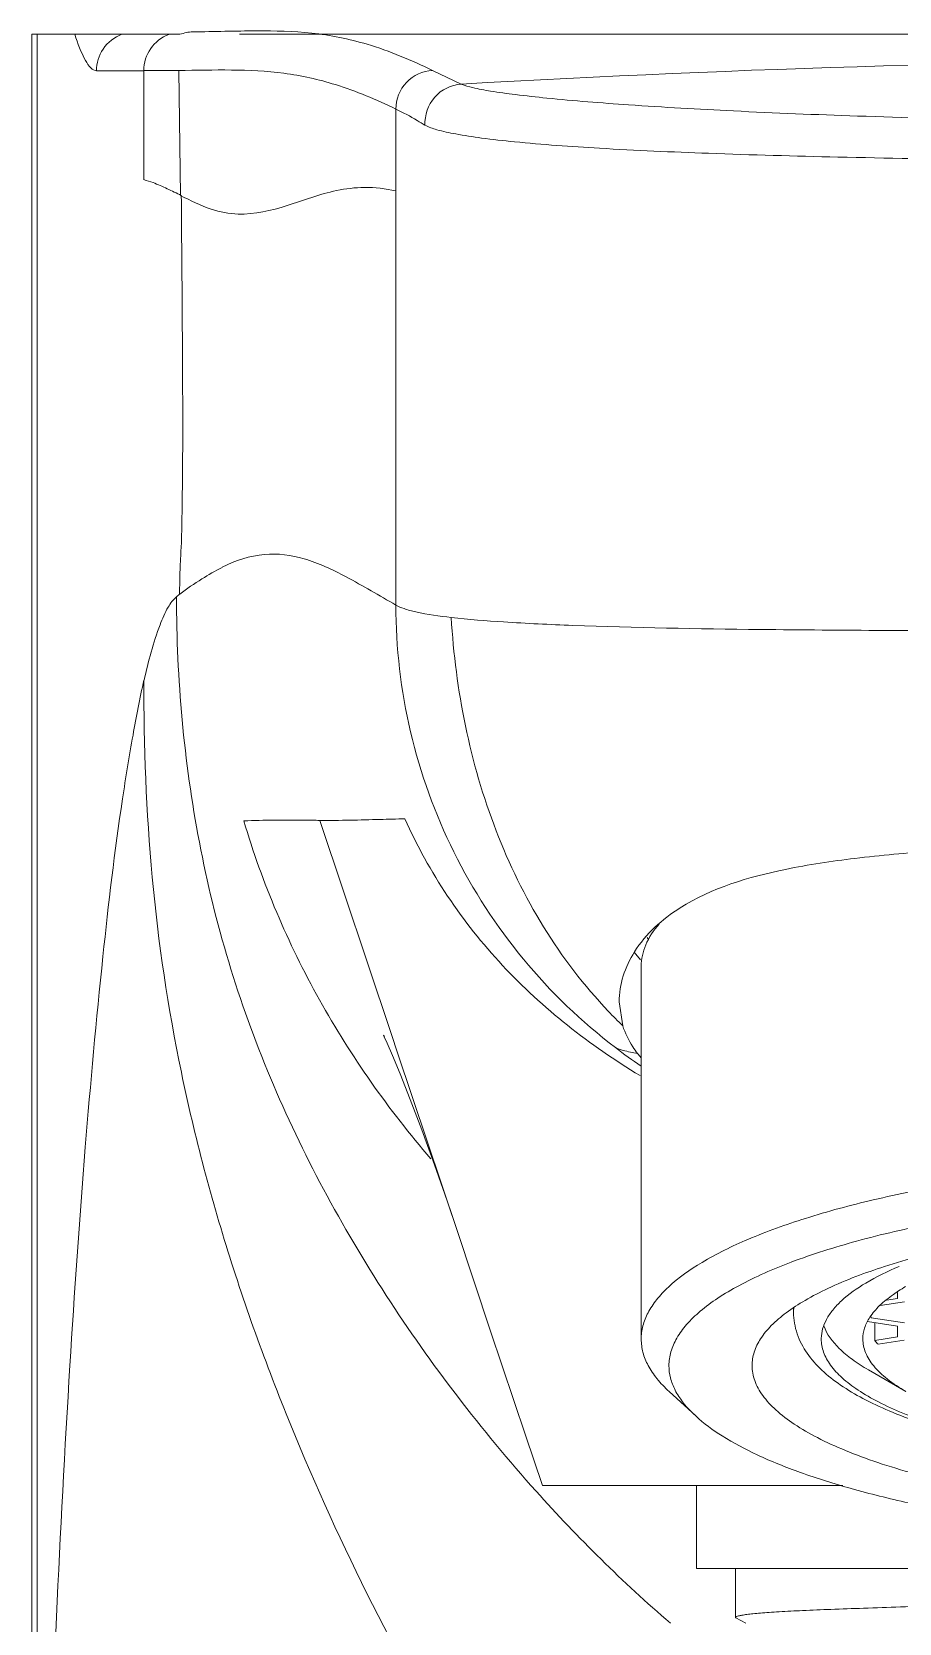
# Model space of a CAD drawing. Header units: millimetres. Extents: x 1334 to 1928, y -1757 to -1337.
# Drawn here: x 1672.55 to 1688.21, y -1538.83 to -1510.11 of the extents above; entities that cross this region are included whole.
import ezdxf

# ---------------------------------------------------------------- set-up
doc = ezdxf.new("R2010")
doc.units = ezdxf.units.MM
doc.header["$LTSCALE"] = 0.1
doc.layers.get('0').update_dxf_attribs({"lineweight": 13})

msp = doc.modelspace()

# ---------------------------------------------------------------- linework, layer by layer
at = {"color": 7, "linetype": 'Continuous'}
for p, q in [((1672.552, -1510.158), (1672.552, -1610.111)), ((1672.552, -1510.158), (1675.226, -1510.158)), ((1672.651, -1553.473), (1672.651, -1510.158)), ((1693.052, -1510.158), (1676.298, -1510.158)), ((1673.72, -1510.815), (1674.574, -1510.814)), ((1674.574, -1510.813), (1675.204, -1510.811)), ((1674.574, -1510.814), (1674.574, -1512.781)), ((1675.237, -1513.067), (1675.204, -1510.811)), ((1679.782, -1510.808), (1680.304, -1511.057)), ((1679.123, -1511.506), (1679.123, -1520.459)), ((1675.162, -1520.313), (1675.22, -1520.264)), ((1679.044, -1528.212), (1677.749, -1524.345)), ((1683.422, -1526.726), (1683.537, -1526.861)), ((1683.552, -1526.977), (1683.552, -1533.706)), ((1683.218, -1528.051), (1683.152, -1527.619)), ((1679.154, -1528.542), (1679.044, -1528.212)), ((1680.222, -1531.732), (1679.154, -1528.542)), ((1688.175, -1532.868), (1688.175, -1532.974)), ((1686.302, -1533.225), (1686.302, -1533.159)), ((1687.868, -1533.103), (1688.302, -1533.034)), ((1688.175, -1532.974), (1687.979, -1533.005)), ((1687.638, -1533.391), (1688.175, -1533.476)), ((1687.702, -1533.321), (1687.702, -1533.304)), ((1688.302, -1533.416), (1687.702, -1533.321)), ((1687.766, -1533.732), (1687.766, -1533.411)), ((1688.175, -1533.667), (1687.766, -1533.732)), ((1687.83, -1533.801), (1688.301, -1533.726)), ((1688.175, -1533.476), (1688.175, -1533.667)), ((1688.33, -1534.654), (1687.653, -1534.263)), ((1684.535, -1535.095), (1684.056, -1534.654)), ((1681.768, -1536.351), (1687.189, -1536.351)), ((1684.552, -1536.351), (1684.552, -1537.851)), ((1706.552, -1537.851), (1684.552, -1537.851)), ((1706.552, -1537.851), (1684.552, -1537.851)), ((1685.252, -1537.851), (1685.252, -1538.73)), ((1685.261, -1538.74), (1685.252, -1538.73)), ((1685.261, -1538.74), (1685.443, -1538.835))]:
    msp.add_line(p, q, dxfattribs=at)
for points in [[(1678.915, -1528.255), (1678.9, -1528.225), (1678.913, -1528.252), (1678.966, -1528.369), (1679.062, -1528.589), (1679.198, -1528.917), (1679.382, -1529.382), (1679.59, -1529.93), (1679.82, -1530.563), (1680.047, -1531.213), (1680.227, -1531.747)], [(1680.222, -1531.732), (1680.833, -1533.564), (1681.462, -1535.441), (1681.768, -1536.351)]]:
    msp.add_lwpolyline(points, dxfattribs=at)
for centre, radius, start, end in [((1675.274, -1510.813), 0.7, 110.7738, 180.0606), ((1695.551, -1776.033), 265.414, 89.99988, 93.29335), ((1684.786, -1525.907), 1.254, 206.2095, 208.0499), ((1689.277, -1521.773), 8.725, 223.6272, 226.0144), ((1689.211, -1520.411), 10.104, 232.6807, 235.9288), ((1685.04, -1527.348), 1.965, 217.7572, 220.563), ((1689.681, -1535.145), 2.742, 122.732, 125.0856), ((1689.929, -1535.529), 3.2, 120.1014, 122.7541), ((1687.009, -1533.225), 0.707, 173.5519, 179.0617), ((1687.005, -1533.225), 0.703, 179.0726, 180), ((1687.467, -1533.706), 0.665, 179.0726, 180), ((1688.805, -1532.841), 1.369, 220.6344, 224.5484)]:
    msp.add_arc(centre, radius, start, end, dxfattribs=at)
for points, knots in [([(1673.72, -1510.815), (1673.683, -1510.815), (1673.597, -1510.759), (1673.46, -1510.536), (1673.381, -1510.32), (1673.328, -1510.158)], [0, 0, 0, 0, 0.140227, 0.351673, 1, 1, 1, 1]), ([(1673.72, -1510.815), (1673.72, -1510.679), (1673.805, -1510.393), (1674.042, -1510.208), (1674.176, -1510.158)], [0, 0, 0, 0, 0.488338, 1, 1, 1, 1]), ([(1675.458, -1510.113), (1675.842, -1510.109), (1676.557, -1510.088), (1677.615, -1510.105), (1678.695, -1510.325), (1679.402, -1510.624), (1679.782, -1510.808)], [0, 0, 0, 0, 0.259729, 0.483981, 0.714416, 1, 1, 1, 1]), ([(1679.123, -1511.506), (1678.77, -1511.336), (1678.114, -1511.058), (1676.795, -1510.763), (1675.837, -1510.805), (1675.204, -1510.81)], [0, 0, 0, 0, 0.291893, 0.528734, 1, 1, 1, 1]), ([(1679.782, -1510.808), (1679.61, -1510.818), (1679.262, -1510.977), (1679.124, -1511.334), (1679.123, -1511.506)], [0, 0, 0, 0, 0.499608, 1, 1, 1, 1]), ([(1680.304, -1511.057), (1680.126, -1511.068), (1679.766, -1511.24), (1679.639, -1511.619), (1679.649, -1511.797)], [0, 0, 0, 0, 0.4994, 1, 1, 1, 1]), ([(1680.304, -1511.057), (1680.369, -1511.086), (1680.546, -1511.132), (1680.872, -1511.192), (1681.321, -1511.253), (1682.15, -1511.343), (1683.462, -1511.446), (1685.331, -1511.552), (1687.553, -1511.641), (1690.051, -1511.709), (1692.75, -1511.751), (1694.604, -1511.76), (1695.552, -1511.76)], [0, 0, 0, 0, 0.013934, 0.035669, 0.065211, 0.102706, 0.199502, 0.323419, 0.470151, 0.636056, 0.813951, 1, 1, 1, 1]), ([(1679.649, -1511.797), (1679.601, -1511.77), (1679.431, -1511.664), (1679.255, -1511.569), (1679.123, -1511.506)], [0, 0, 0, 0, 0.271326, 1, 1, 1, 1]), ([(1695.552, -1512.456), (1694.563, -1512.456), (1692.628, -1512.449), (1689.812, -1512.424), (1687.206, -1512.38), (1684.889, -1512.316), (1682.941, -1512.23), (1681.575, -1512.134), (1680.71, -1512.038), (1680.242, -1511.968), (1679.9, -1511.895), (1679.715, -1511.835), (1679.649, -1511.797)], [0, 0, 0, 0, 0.186088, 0.364027, 0.529912, 0.676486, 0.800129, 0.896682, 0.934139, 0.963736, 0.985657, 1, 1, 1, 1]), ([(1674.57, -1512.781), (1674.628, -1512.797), (1674.773, -1512.842), (1674.997, -1512.944), (1675.166, -1513.025), (1675.25, -1513.067)], [0, 0, 0, 0, 0.241321, 0.616842, 1, 1, 1, 1]), ([(1675.22, -1520.264), (1675.22, -1520.115), (1675.223, -1519.835), (1675.258, -1519.267), (1675.268, -1518.543), (1675.277, -1517.643), (1675.275, -1516.423), (1675.265, -1514.897), (1675.255, -1513.677), (1675.25, -1513.067)], [0, 0, 0, 0, 0.062093, 0.116445, 0.237329, 0.363846, 0.491345, 0.745938, 1, 1, 1, 1]), ([(1675.237, -1513.067), (1675.417, -1513.157), (1675.744, -1513.327), (1676.41, -1513.453), (1677.18, -1513.261), (1677.906, -1512.981), (1678.577, -1512.901), (1678.938, -1512.942), (1679.123, -1512.984)], [0, 0, 0, 0, 0.150292, 0.274306, 0.498127, 0.731257, 0.857537, 1, 1, 1, 1]), ([(1679.123, -1520.46), (1678.825, -1520.287), (1678.292, -1519.971), (1677.515, -1519.595), (1676.72, -1519.487), (1676.225, -1519.658), (1675.986, -1519.777)], [0, 0, 0, 0, 0.306152, 0.550357, 0.762851, 1, 1, 1, 1]), ([(1675.986, -1519.779), (1675.86, -1519.841), (1675.603, -1519.998), (1675.347, -1520.16), (1675.222, -1520.262)], [0, 0, 0, 0, 0.464973, 1, 1, 1, 1]), ([(1675.162, -1520.313), (1675.101, -1520.362), (1674.985, -1520.526), (1674.771, -1521.025), (1674.656, -1521.478), (1674.579, -1521.817)], [0, 0, 0, 0, 0.145531, 0.360471, 1, 1, 1, 1]), ([(1675.163, -1520.31), (1675.164, -1521.792), (1675.364, -1524.025), (1676.067, -1526.911), (1677.078, -1529.705), (1678.852, -1532.985), (1680.663, -1535.349), (1681.654, -1536.453)], [0, 0, 0, 0, 0.24989, 0.374963, 0.50004, 0.749981, 1, 1, 1, 1]), ([(1679.123, -1520.459), (1679.123, -1521.227), (1679.301, -1522.769), (1680.091, -1524.955), (1681.355, -1526.905), (1682.475, -1527.981), (1683.086, -1528.446)], [0, 0, 0, 0, 0.250007, 0.499988, 0.749972, 1, 1, 1, 1]), ([(1680.122, -1520.683), (1679.909, -1520.658), (1679.621, -1520.62), (1679.289, -1520.535), (1679.169, -1520.486), (1679.123, -1520.459)], [0, 0, 0, 0, 0.626213, 0.843039, 1, 1, 1, 1]), ([(1680.122, -1520.683), (1680.2, -1521.992), (1680.588, -1523.952), (1681.732, -1526.297), (1682.519, -1527.329), (1682.961, -1527.793)], [0, 0, 0, 0, 0.504792, 0.753378, 1, 1, 1, 1]), ([(1695.552, -1520.926), (1693.76, -1520.926), (1690.477, -1520.928), (1686.064, -1520.912), (1683.027, -1520.863), (1681.167, -1520.776), (1680.436, -1520.719), (1680.122, -1520.683)], [0, 0, 0, 0, 0.348201, 0.63822, 0.857612, 0.938535, 1, 1, 1, 1]), ([(1674.574, -1521.816), (1674.5, -1522.144), (1674.365, -1522.857), (1674.092, -1524.515), (1673.801, -1526.995), (1673.491, -1530.405), (1673.113, -1535.89), (1672.765, -1543.634), (1672.661, -1550.068), (1672.651, -1553.473)], [0, 0, 0, 0, 0.031739, 0.068526, 0.158767, 0.267607, 0.392089, 0.678244, 1, 1, 1, 1]), ([(1683.652, -1546.118), (1682.567, -1544.811), (1680.191, -1541.485), (1677.767, -1536.8), (1676.104, -1532.352), (1675.185, -1528.906), (1674.66, -1525.378), (1674.573, -1523.003), (1674.574, -1521.817)], [0.0709717, 0.0709717, 0.0709717, 0.0709717, 0.2498227, 0.4997475, 0.6248114, 0.7498678, 0.8749253, 1, 1, 1, 1]), ([(1679.753, -1530.454), (1678.993, -1529.567), (1677.635, -1527.645), (1676.711, -1525.476), (1676.379, -1524.355)], [0, 0, 0, 0, 0.500037, 1, 1, 1, 1]), ([(1677.749, -1524.345), (1677.659, -1524.344), (1677.203, -1524.339), (1676.746, -1524.338), (1676.38, -1524.355)], [0, 0, 0, 0, 0.196663, 1, 1, 1, 1]), ([(1679.287, -1524.318), (1679.137, -1524.321), (1678.625, -1524.333), (1678.112, -1524.35), (1677.749, -1524.345)], [0, 0, 0, 0, 0.292129, 1, 1, 1, 1]), ([(1679.287, -1524.319), (1679.718, -1525.285), (1680.927, -1527.082), (1682.623, -1528.403), (1683.53, -1528.951)], [0, 0, 0, 0, 0.499586, 1, 1, 1, 1]), ([(1684.252, -1525.926), (1684.824, -1525.564), (1685.908, -1525.243), (1687.457, -1525.012), (1689.422, -1524.839), (1692.137, -1524.718), (1694.381, -1524.662), (1695.552, -1524.662)], [0, 0, 0, 0, 0.17727, 0.287773, 0.411922, 0.693241, 1, 1, 1, 1]), ([(1683.152, -1527.622), (1683.152, -1527.307), (1683.391, -1526.607), (1683.93, -1526.129), (1684.252, -1525.926)], [0, 0, 0, 0, 0.452606, 1, 1, 1, 1]), ([(1683.552, -1526.977), (1683.552, -1526.847), (1683.616, -1526.565), (1683.776, -1526.33), (1683.873, -1526.217)], [0, 0, 0, 0, 0.466208, 1, 1, 1, 1]), ([(1683.486, -1528.552), (1683.455, -1528.512), (1683.345, -1528.358), (1683.26, -1528.184), (1683.218, -1528.051)], [0, 0, 0, 0, 0.260759, 1, 1, 1, 1]), ([(1683.086, -1528.446), (1683.129, -1528.471), (1683.264, -1528.51), (1683.399, -1528.537), (1683.486, -1528.552)], [0, 0, 0, 0, 0.36188, 1, 1, 1, 1]), ([(1690.643, -1530.688), (1690.136, -1530.75), (1689.163, -1530.893), (1687.785, -1531.17), (1686.565, -1531.497), (1685.526, -1531.868), (1684.69, -1532.274), (1684.14, -1532.658), (1683.83, -1532.984), (1683.671, -1533.22), (1683.574, -1533.461), (1683.552, -1533.626), (1683.552, -1533.706)], [0, 0, 0, 0, 0.189648, 0.364392, 0.521256, 0.65785, 0.772661, 0.865536, 0.904421, 0.939027, 0.970403, 1, 1, 1, 1]), ([(1692.038, -1531.168), (1691.478, -1531.218), (1690.4, -1531.338), (1688.864, -1531.592), (1687.492, -1531.908), (1686.316, -1532.277), (1685.481, -1532.638), (1684.943, -1532.955), (1684.625, -1533.188), (1684.374, -1533.428), (1684.191, -1533.674), (1684.078, -1533.928), (1684.052, -1534.103), (1684.052, -1534.186)], [0, 0, 0, 0, 0.188317, 0.363488, 0.521784, 0.660084, 0.77619, 0.825649, 0.869447, 0.907909, 0.941681, 0.971848, 1, 1, 1, 1]), ([(1685.552, -1534.186), (1685.552, -1534.104), (1685.581, -1533.932), (1685.705, -1533.685), (1685.905, -1533.447), (1686.179, -1533.216), (1686.523, -1532.993), (1687.107, -1532.692), (1688.004, -1532.357), (1689.256, -1532.027), (1690.701, -1531.76), (1692.295, -1531.566), (1693.405, -1531.49), (1693.976, -1531.465)], [0, 0, 0, 0, 0.026566, 0.055485, 0.088527, 0.126807, 0.170913, 0.221081, 0.339381, 0.480106, 0.640026, 0.814941, 1, 1, 1, 1]), ([(1686.802, -1533.695), (1686.803, -1533.637), (1686.821, -1533.518), (1686.894, -1533.344), (1687.01, -1533.173), (1687.237, -1532.937), (1687.636, -1532.66), (1688.002, -1532.482), (1688.208, -1532.395)], [0, 0, 0, 0, 0.086433, 0.178286, 0.279657, 0.393496, 0.665, 1, 1, 1, 1]), ([(1687.68, -1533.313), (1687.73, -1533.237), (1687.861, -1533.086), (1688.017, -1532.962), (1688.104, -1532.901)], [0, 0, 0, 0, 0.459526, 1, 1, 1, 1]), ([(1686.302, -1533.225), (1686.302, -1533.357), (1686.348, -1533.621), (1686.536, -1533.976), (1686.81, -1534.284), (1687.156, -1534.552), (1687.566, -1534.795), (1688.231, -1535.104), (1689.224, -1535.433), (1690.585, -1535.739), (1692.127, -1535.965), (1693.796, -1536.105), (1695.531, -1536.153), (1697.267, -1536.107), (1698.939, -1535.969), (1700.484, -1535.745), (1701.85, -1535.441), (1702.848, -1535.114), (1703.517, -1534.806), (1703.93, -1534.564), (1704.279, -1534.297), (1704.556, -1533.991), (1704.75, -1533.639), (1704.8, -1533.375), (1704.802, -1533.244)], [0, 0, 0, 0, 0.019221, 0.038332, 0.058056, 0.079075, 0.102119, 0.127567, 0.186166, 0.254635, 0.33133, 0.413865, 0.499435, 0.585042, 0.667682, 0.744546, 0.813233, 0.872076, 0.897644, 0.920795, 0.941897, 0.961664, 0.980785, 1, 1, 1, 1]), ([(1686.846, -1533.468), (1686.903, -1533.622), (1687.072, -1533.843), (1687.367, -1534.086), (1687.552, -1534.204), (1687.653, -1534.263)], [0, 0, 0, 0, 0.429296, 0.695092, 1, 1, 1, 1]), ([(1687.552, -1533.706), (1687.552, -1533.639), (1687.576, -1533.499), (1687.64, -1533.374), (1687.68, -1533.313)], [0, 0, 0, 0, 0.478276, 1, 1, 1, 1]), ([(1683.552, -1533.706), (1683.552, -1533.787), (1683.575, -1533.954), (1683.674, -1534.198), (1683.837, -1534.436), (1683.977, -1534.582), (1684.056, -1534.654)], [0, 0, 0, 0, 0.219552, 0.452602, 0.710124, 1, 1, 1, 1]), ([(1704.302, -1533.717), (1704.301, -1533.797), (1704.266, -1533.966), (1704.127, -1534.205), (1703.907, -1534.435), (1703.61, -1534.655), (1703.238, -1534.866), (1702.794, -1535.066), (1702.28, -1535.254), (1701.478, -1535.494), (1700.338, -1535.743), (1698.841, -1535.957), (1697.218, -1536.089), (1695.533, -1536.133), (1693.848, -1536.087), (1692.227, -1535.953), (1690.733, -1535.737), (1689.598, -1535.487), (1688.799, -1535.246), (1688.289, -1535.058), (1687.847, -1534.857), (1687.478, -1534.645), (1687.185, -1534.425), (1686.969, -1534.195), (1686.834, -1533.955), (1686.802, -1533.786), (1686.802, -1533.706)], [0, 0, 0, 0, 0.012681, 0.026772, 0.043225, 0.062585, 0.085093, 0.110808, 0.139665, 0.171515, 0.243289, 0.323948, 0.410777, 0.500748, 0.590682, 0.677403, 0.757888, 0.829432, 0.861151, 0.889867, 0.915436, 0.937799, 0.957019, 0.973351, 0.987353, 1, 1, 1, 1]), ([(1688.33, -1534.654), (1688.213, -1534.587), (1688.004, -1534.45), (1687.751, -1534.215), (1687.591, -1533.968), (1687.552, -1533.789), (1687.552, -1533.706)], [0, 0, 0, 0, 0.317905, 0.583208, 0.804743, 1, 1, 1, 1]), ([(1684.052, -1534.186), (1684.052, -1534.261), (1684.072, -1534.414), (1684.128, -1534.557), (1684.163, -1534.627)], [0, 0, 0, 0, 0.486181, 1, 1, 1, 1]), ([(1705.552, -1534.186), (1705.552, -1534.278), (1705.515, -1534.472), (1705.36, -1534.746), (1705.113, -1535.009), (1704.777, -1535.262), (1704.354, -1535.504), (1703.848, -1535.733), (1703.263, -1535.948), (1702.348, -1536.224), (1701.047, -1536.51), (1699.336, -1536.757), (1697.481, -1536.909), (1695.552, -1536.96), (1693.623, -1536.909), (1691.768, -1536.757), (1690.056, -1536.51), (1688.756, -1536.224), (1687.84, -1535.948), (1687.256, -1535.733), (1686.75, -1535.504), (1686.327, -1535.262), (1685.991, -1535.009), (1685.744, -1534.746), (1685.589, -1534.472), (1685.552, -1534.278), (1685.552, -1534.186)], [0, 0, 0, 0, 0.012658, 0.026677, 0.043032, 0.062284, 0.084686, 0.110302, 0.139072, 0.170848, 0.242519, 0.323132, 0.409971, 0.5, 0.590028, 0.676867, 0.757481, 0.829151, 0.860927, 0.889697, 0.915313, 0.937716, 0.956968, 0.973323, 0.987342, 1, 1, 1, 1]), ([(1684.163, -1534.627), (1684.184, -1534.667), (1684.285, -1534.84), (1684.421, -1534.991), (1684.535, -1535.095)], [0, 0, 0, 0, 0.22837, 1, 1, 1, 1]), ([(1684.535, -1535.095), (1684.682, -1535.231), (1685.04, -1535.491), (1685.679, -1535.827), (1686.46, -1536.14), (1687.372, -1536.425), (1688.403, -1536.679), (1689.965, -1536.979), (1691.193, -1537.13), (1692.038, -1537.205)], [0, 0, 0, 0, 0.076015, 0.167296, 0.273969, 0.395379, 0.530363, 0.677376, 1, 1, 1, 1]), ([(1685.252, -1538.729), (1685.253, -1538.726), (1685.258, -1538.721), (1685.276, -1538.712), (1685.315, -1538.702), (1685.378, -1538.689), (1685.466, -1538.677), (1685.577, -1538.665), (1685.711, -1538.652), (1685.868, -1538.64), (1686.122, -1538.624), (1686.493, -1538.605), (1687.002, -1538.584), (1687.591, -1538.564), (1688.254, -1538.542), (1688.984, -1538.518), (1689.776, -1538.493), (1690.622, -1538.468), (1691.835, -1538.436), (1693.423, -1538.4), (1695.373, -1538.361), (1697.329, -1538.311), (1699.219, -1538.261), (1700.721, -1538.224), (1701.837, -1538.196), (1702.591, -1538.175), (1703.279, -1538.152), (1703.896, -1538.127), (1704.434, -1538.102), (1704.89, -1538.078), (1705.216, -1538.059), (1705.432, -1538.043), (1705.559, -1538.033), (1705.664, -1538.023), (1705.745, -1538.013), (1705.802, -1538.003), (1705.832, -1537.995), (1705.843, -1537.99)], [0, 0, 0, 0, 0.000369, 0.000971, 0.002984, 0.006125, 0.010403, 0.015813, 0.022346, 0.029989, 0.038725, 0.059395, 0.084171, 0.112825, 0.145092, 0.180671, 0.219231, 0.260412, 0.303828, 0.395735, 0.491534, 0.587662, 0.680541, 0.766715, 0.806272, 0.842978, 0.876492, 0.906501, 0.932727, 0.954924, 0.972886, 0.980227, 0.986449, 0.991542, 0.995497, 0.99831, 1, 1, 1, 1]), ([(1685.252, -1538.73), (1685.252, -1538.73), (1685.252, -1538.729), (1685.252, -1538.729), (1685.252, -1538.729)], [0, 0, 0, 0, 0.493084, 1, 1, 1, 1])]:
    msp.add_open_spline(points, degree=3, knots=knots, dxfattribs=at)
for points in [[(1675.458, -1510.113), (1675.379, -1510.116), (1675.3, -1510.131), (1675.226, -1510.158)], [(1681.654, -1536.453), (1682.409, -1537.295), (1683.218, -1538.096), (1684.079, -1538.835)]]:
    msp.add_open_spline(points, degree=3, dxfattribs=at)

doc.saveas('drawing.dxf')
